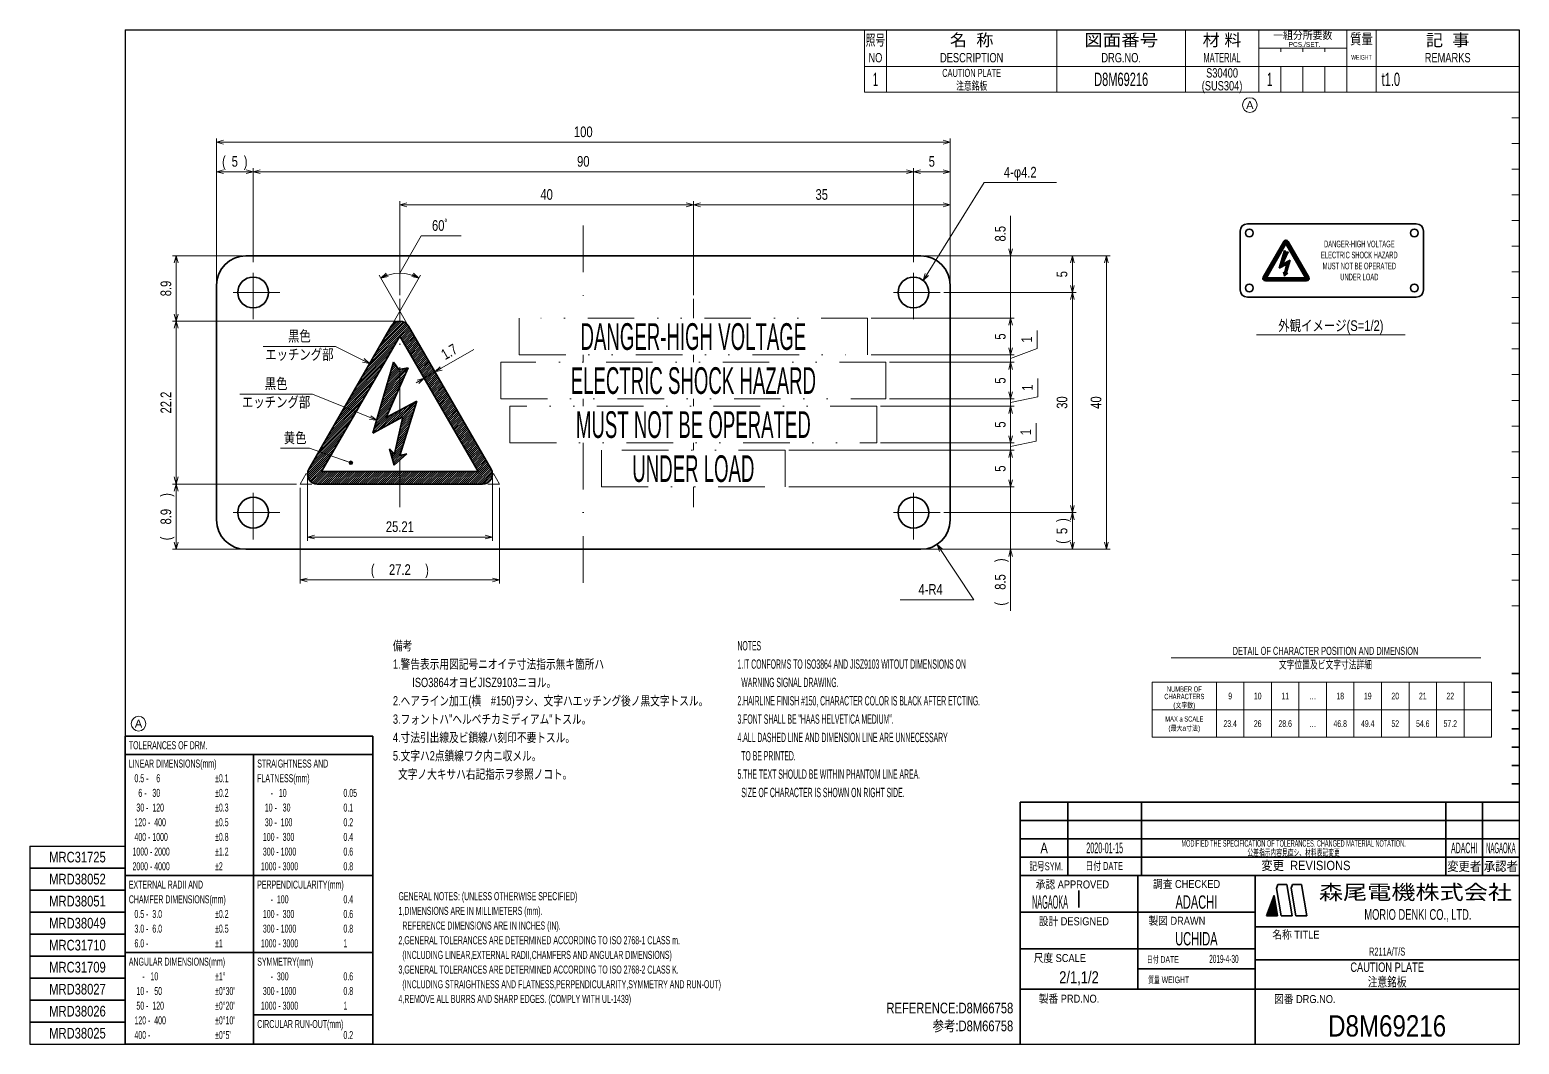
# Model space of a CAD drawing. Header units: millimetres. Extents: x 7 to 413, y 10 to 287.
import ezdxf
from ezdxf.enums import TextEntityAlignment as Align

# ---------------------------------------------------------------- set-up
doc = ezdxf.new("R2010")
doc.units = ezdxf.units.MM
doc.linetypes.add('DASHDOT', pattern=[25.3, 12.7, -6.3, 0, -6.3])
doc.linetypes.add('DIVIDE', pattern=[31.6, 12.7, -6.3, 0, -6.3, 0, -6.3])
for name, color, linetype in [('GR01_01', 7, 'Continuous'), ('GR01_02', 7, 'Continuous'), ('GR01_03', 7, 'Continuous'), ('GR02_01', 7, 'Continuous'), ('図面枠D8M', 7, 'Continuous'), ('表題、部品表_01', 7, 'Continuous'), ('表題、部品表_02', 7, 'Continuous'), ('表題、部品表_03', 7, 'Continuous'), ('表題、部品表_訂正', 7, 'Continuous')]:
    doc.layers.add(name, color=color, linetype=linetype)
doc.styles.add('HG丸ｺﾞｼｯｸM-PRO', font='')
doc.styles.get('HG丸ｺﾞｼｯｸM-PRO').set_extended_font_data('HG丸ｺﾞｼｯｸM-PRO')
pattern_1 = [(45, (0, 0), (-0.070710678, 0.070710678), [])]
pattern_2 = [(45, (0, 0), (-0.2828427, 0.2828427), [])]

# ---------------------------------------------------------------- blocks, each defined once
blk = doc.blocks.new('BLKF024')
at = {"layer": '図面枠D8M', "color": 4, "linetype": 'Continuous', "lineweight": 13}
for p, q in [((344.778471, 46.998727), (346.524087, 48.744343)), ((344.8594, 47.221078), (346.502888, 48.864566)), ((344.940329, 47.443428), (346.48169, 48.984789)), ((345.021258, 47.665778), (346.460491, 49.105012)), ((345.102186, 47.888128), (346.439293, 49.225235)), ((345.183115, 48.110479), (346.418094, 49.345457)), ((345.264044, 48.332829), (346.396896, 49.46568)), ((345.344973, 48.555179), (346.375697, 49.585903)), ((345.425902, 48.777529), (346.354499, 49.706126)), ((345.506831, 48.999879), (346.3333, 49.826349)), ((345.58776, 49.22223), (346.312102, 49.946572)), ((345.668689, 49.44458), (346.290903, 50.066794)), ((345.749617, 49.66693), (346.269705, 50.187017)), ((345.830546, 49.88928), (346.248506, 50.30724)), ((345.911475, 50.111631), (346.227307, 50.427463)), ((345.992404, 50.333981), (346.206109, 50.547686)), ((346.073333, 50.556331), (346.18491, 50.667909)), ((346.154262, 50.778681), (346.163712, 50.788131)), ((344.157871, 45.246757), (346.693675, 47.782561)), ((344.211969, 45.442276), (346.672477, 47.902784)), ((344.292898, 45.664626), (346.651278, 48.023006)), ((344.299292, 45.246757), (346.714874, 47.662338)), ((344.373827, 45.886976), (346.63008, 48.143229)), ((344.440714, 45.246757), (346.736072, 47.542115)), ((344.454756, 46.109327), (346.608881, 48.263452)), ((344.535684, 46.331677), (346.587682, 48.383675)), ((344.582135, 45.246757), (346.757271, 47.421892)), ((344.616613, 46.554027), (346.566484, 48.503898)), ((344.697542, 46.776377), (346.545285, 48.624121)), ((344.723556, 45.246757), (346.778469, 47.301669)), ((344.864978, 45.246757), (346.799668, 47.181447)), ((345.006399, 45.246757), (346.820866, 47.061224)), ((345.147821, 45.246757), (346.842065, 46.941001)), ((345.289242, 45.246757), (346.863263, 46.820778)), ((345.430663, 45.246757), (346.884462, 46.700555)), ((345.572085, 45.246757), (346.90566, 46.580332)), ((345.713506, 45.246757), (346.926859, 46.46011)), ((345.854927, 45.246757), (346.948057, 46.339887)), ((345.996349, 45.246757), (346.969256, 46.219664)), ((346.13777, 45.246757), (346.990455, 46.099441)), ((346.279191, 45.246757), (347.011653, 45.979218)), ((346.420613, 45.246757), (347.032852, 45.858995)), ((346.562034, 45.246757), (347.05405, 45.738773)), ((346.703455, 45.246757), (347.075249, 45.61855)), ((346.844877, 45.246757), (347.096447, 45.498327)), ((346.986298, 45.246757), (347.117646, 45.378104)), ((347.12772, 45.246757), (347.138844, 45.257881))]:
    blk.add_line(p, q, dxfattribs=at)
blk = doc.blocks.new('BLKF023')
at = {"layer": '図面枠D8M', "color": 2, "linetype": 'Continuous', "lineweight": 25}
for p, q in [((33, 286.75), (413, 286.75)), ((33, 286.75), (33, 10.25)), ((413, 286.75), (413, 10.25)), ((7, 64.25), (7, 10.25)), ((7, 64.25), (33, 64.25)), ((7, 10.25), (413, 10.25))]:
    blk.add_line(p, q, dxfattribs=at)
at = {"layer": '図面枠D8M', "color": 4, "linetype": 'Continuous', "lineweight": 13}
for p, q in [((413, 269.75), (411, 269.75)), ((413, 262.75), (411, 262.75)), ((413, 255.75), (411, 255.75)), ((413, 248.75), (411, 248.75)), ((413, 241.75), (411, 241.75)), ((413, 234.75), (411, 234.75)), ((413, 227.75), (411, 227.75)), ((413, 220.75), (411, 220.75)), ((413, 213.75), (411, 213.75)), ((413, 206.75), (411, 206.75)), ((413, 199.75), (411, 199.75)), ((413, 192.75), (411, 192.75)), ((413, 185.75), (411, 185.75)), ((413, 178.75), (411, 178.75)), ((413, 171.75), (411, 171.75)), ((413, 164.75), (411, 164.75)), ((413, 157.75), (411, 157.75)), ((413, 150.75), (411, 150.75)), ((413, 143.75), (411, 143.75)), ((413, 136.75), (411, 136.75)), ((411, 129.75), (413, 129.75))]:
    blk.add_line(p, q, dxfattribs=at)
at = {"layer": '図面枠D8M', "color": 3, "linetype": 'Continuous', "lineweight": 35}
for p, q in [((413, 111.25), (411, 111.25)), ((413, 106.25), (411, 106.25)), ((413, 101.25), (411, 101.25)), ((413, 96.25), (411, 96.25)), ((413, 91.25), (411, 91.25)), ((413, 86.25), (411, 86.25)), ((413, 81.25), (411, 81.25)), ((277, 76.25), (413, 76.25)), ((277, 76.25), (277, 10.25)), ((290, 76.25), (290, 56.25)), ((310, 76.25), (310, 56.25)), ((393, 76.25), (393, 56.25)), ((403, 76.25), (403, 56.25)), ((277, 71.25), (413, 71.25)), ((277, 66.25), (413, 66.25)), ((277, 61.25), (413, 61.25)), ((7, 58.25), (33, 58.25)), ((277, 56.25), (413, 56.25)), ((309, 56.25), (309, 25.25)), ((341, 56.25), (341, 10.25)), ((346.84, 52.65), (347.23, 53.75)), ((347.23, 53.75), (349.64, 53.75)), ((351.14, 45.25), (349.64, 53.75)), ((351.18, 53.75), (350.82, 52.76)), ((351.18, 53.75), (353.64, 53.75)), ((355.14, 45.25), (353.64, 53.75)), ((7, 52.25), (33, 52.25)), ((293, 52.17), (293, 47.48)), ((344.14, 45.25), (346.16, 50.8)), ((347.14, 45.25), (346.16, 50.8)), ((348.14, 45.25), (346.84, 52.65)), ((352.14, 45.25), (350.82, 52.76)), ((7, 46.25), (33, 46.25)), ((277, 46.25), (341, 46.25)), ((344.14, 45.25), (347.14, 45.25)), ((348.14, 45.25), (351.14, 45.25)), ((352.14, 45.25), (355.14, 45.25)), ((341, 42.25), (413, 42.25)), ((7, 40.25), (33, 40.25)), ((7, 34.25), (33, 34.25)), ((277, 36.25), (341, 36.25)), ((341, 33.25), (413, 33.25)), ((309, 30.75), (341, 30.75)), ((7, 28.25), (33, 28.25)), ((277, 25.25), (413, 25.25)), ((7, 22.25), (33, 22.25)), ((33, 16.25), (7, 16.25))]:
    blk.add_line(p, q, dxfattribs=at)
at = {"layer": '図面枠D8M', "color": 4, "linetype": 'Continuous', "lineweight": 13}
blk.add_blockref('BLKF024', (0, 0), dxfattribs=at)
at = {"layer": '図面枠D8M', "color": 4, "linetype": 'Continuous', "lineweight": 13, "style": 'HG丸ｺﾞｼｯｸM-PRO'}
for s, height, width, p in [('記号SYM.', 2.182, 0.69227, (284.03, 58.74)), ('日付 DATE', 2.182, 0.692507, (299.87, 58.83)), ('変更  REVISIONS', 2.5455, 0.887352, (354.85, 58.97)), ('変更者', 2.545, 0.887717, (398, 58.75)), ('承認者', 2.545, 0.887717, (408, 58.75)), ('承認 APPROVED', 2.1818, 0.863151, (291.21, 53.79)), ('調査 CHECKED', 2.182, 0.863174, (322.34, 53.92)), ('設計 DESIGNED', 2.1818, 0.862613, (291.61, 43.76)), ('製図 DRAWN', 2.182, 0.863099, (319.7, 43.9)), ('名称 TITLE', 2.182, 0.862489, (352.13, 40.11)), ('尺度 SCALE', 2.182, 0.862581, (287.78, 33.74)), ('日付 DATE', 1.818, 0.618255, (315.88, 33.34)), ('質量 WEIGHT', 1.818, 0.618812, (317.46, 27.8)), ('製番 PRD.NO.', 2.182, 0.863299, (290.29, 22.66)), ('図番 DRG.NO.', 2.182, 0.863083, (354.56, 22.56))]:
    blk.add_text(s, height=height, dxfattribs=dict(at, width=width)).set_placement(p, align=Align.MIDDLE_CENTER)
at = {"layer": '図面枠D8M', "color": 2, "linetype": 'Continuous', "lineweight": 25, "style": 'HG丸ｺﾞｼｯｸM-PRO', "width": 1.206081}
blk.add_text('森尾電機株式会社', height=4, dxfattribs=at).set_placement((384.72, 51.68), align=Align.MIDDLE_CENTER)
at = {"layer": '図面枠D8M', "color": 3, "linetype": 'Continuous', "lineweight": 35, "style": 'HG丸ｺﾞｼｯｸM-PRO', "width": 0.652197}
blk.add_text('MORIO DENKI CO., LTD.', height=2.9091, dxfattribs=at).set_placement((385.38, 45.61), align=Align.MIDDLE_CENTER)
blk = doc.blocks.new('BLKF025')
at = {"layer": '図面枠D8M', "color": 3, "linetype": 'Continuous', "lineweight": 35, "style": 'HG丸ｺﾞｼｯｸM-PRO'}
for s, height, width, p in [('A', 2.91, 0.782973, (283.5, 63.75)), ('2020-01-15', 2.909, 0.488281, (300, 63.75)), ('MODIFIED THE SPECIFICATION OF TOLERANCES. CHANGED MATERIAL NOTATION.', 1.8182, 0.497766, (351.5, 65)), ('ADACHI', 2.909, 0.39045, (398, 63.75)), ('NAGAOKA', 3.636, 0.374843, (285.11, 49)), ('ADACHI', 3.636, 0.619335, (325, 49)), ('UCHIDA', 3.636, 0.61989, (325, 39)), ('R211A/T/S', 2.182, 0.692242, (377, 35.5)), ('2019-4-30', 2.182, 0.482367, (332.5, 33.5)), ('CAUTION PLATE', 2.5455, 0.741533, (377, 31.25)), ('2/1,1/2', 3.273, 0.806298, (293, 28.5)), ('D8M69216', 5.818, 0.845432, (377, 15.25))]:
    blk.add_text(s, height=height, dxfattribs=dict(at, width=width)).set_placement(p, align=Align.MIDDLE_CENTER)
blk = doc.blocks.new('BLKF029')
at = {"layer": 'GR01_02', "color": 4, "linetype": 'DIVIDE', "lineweight": 13}
for p, q in [((235.38, 208.14), (140.38, 208.14)), ((140.38, 208.14), (140.38, 198.14)), ((235.38, 198.14), (235.38, 208.14)), ((140.38, 198.14), (235.38, 198.14))]:
    blk.add_line(p, q, dxfattribs=at)
blk = doc.blocks.new('FXTIP_ARROW_S')
at = {"color": 0, "linetype": 'Continuous', "lineweight": -2}
for q in [(-1, 0), (-0.97, 0.26), (-0.97, -0.26)]:
    blk.add_line((0, 0), q, dxfattribs=at)
blk = doc.blocks.new('FXTIP_ARROW_E')
at = {"color": 0, "linetype": 'Continuous', "lineweight": -2}
for q in [(-1, 0), (-0.97, 0.26), (-0.97, -0.26)]:
    blk.add_line((0, 0), q, dxfattribs=at)
blk = doc.blocks.new('BLKF030')
at = {"layer": 'GR01_02', "color": 4, "linetype": 'DIVIDE', "lineweight": 13}
for p, q in [((240.38, 196.14), (135.38, 196.14)), ((135.38, 196.14), (135.38, 186.14)), ((240.38, 186.14), (240.38, 196.14)), ((135.38, 186.14), (240.38, 186.14))]:
    blk.add_line(p, q, dxfattribs=at)
blk = doc.blocks.new('BLKF031')
at = {"layer": 'GR01_02', "color": 4, "linetype": 'DIVIDE', "lineweight": 13}
for p, q in [((237.88, 184.14), (137.88, 184.14)), ((137.88, 184.14), (137.88, 174.14)), ((237.88, 174.14), (237.88, 184.14)), ((137.88, 174.14), (237.88, 174.14))]:
    blk.add_line(p, q, dxfattribs=at)
blk = doc.blocks.new('BLKF032')
at = {"layer": 'GR01_02', "color": 4, "linetype": 'DIVIDE', "lineweight": 13}
for p, q in [((212.88, 172.14), (162.88, 172.14)), ((162.88, 172.14), (162.88, 162.14)), ((212.88, 162.14), (212.88, 172.14)), ((162.88, 162.14), (212.88, 162.14))]:
    blk.add_line(p, q, dxfattribs=at)
blk = doc.blocks.new('BLKF034')
at = {"layer": '表題、部品表_01', "color": 4, "linetype": 'Continuous', "lineweight": 13}
for p, q in [((234.5, 286.75), (234.5, 276.75)), ((234.5, 286.75), (413, 286.75)), ((240.5, 286.75), (240.5, 276.75)), ((287, 286.75), (287, 276.75)), ((322, 286.75), (322, 276.75)), ((342, 286.75), (342, 276.75)), ((366, 286.75), (366, 276.75)), ((374, 286.75), (374, 276.75)), ((413, 286.75), (413, 276.75)), ((342, 281.75), (366, 281.75)), ((348, 280.75), (348, 281.75)), ((354, 281.75), (354, 280.75)), ((360, 281.75), (360, 280.75)), ((234.5, 276.75), (413, 276.75))]:
    blk.add_line(p, q, dxfattribs=at)
at = {"layer": '表題、部品表_01', "color": 3, "linetype": 'Continuous', "lineweight": 35, "style": 'HG丸ｺﾞｼｯｸM-PRO'}
for s, height, width, p in [('照号', 2.909, 0.651535, (237.5, 283.95)), ('名  称', 3.273, 1.042426, (263.75, 283.95)), ('図面番号', 3.273, 1.127518, (304.5, 283.95)), ('材 料', 3.273, 1.042439, (332, 283.95)), ('一組分所要数', 2.036, 0.966638, (354, 285.25)), ('質量', 2.909, 0.781842, (370, 284.25)), ('記  事', 3.273, 1.042426, (393.5, 283.95)), ('NO', 2.545, 0.740841, (237.5, 279.15)), ('DESCRIPTION', 2.5455, 0.741365, (263.75, 279.15)), ('DRG.NO.', 2.545, 0.741189, (304.5, 279.15)), ('MATERIAL', 2.545, 0.594756, (332, 279.15)), ('PCS./SET.', 1.309, 0.862935, (354.5, 282.75)), ('REMARKS', 2.545, 0.742803, (393.5, 279.15)), ('WEIGHT', 1.309, 0.635507, (370, 279.25))]:
    blk.add_text(s, height=height, dxfattribs=dict(at, width=width)).set_placement(p, align=Align.MIDDLE_CENTER)
blk = doc.blocks.new('BLKF033')
at = {"layer": '表題、部品表_01', "color": 3, "linetype": 'Continuous', "lineweight": 13}
blk.add_blockref('BLKF034', (0, 0), dxfattribs=at)
blk = doc.blocks.new('BLKF035')
at = {"layer": 'GR02_01', "linetype": 'Continuous', "lineweight": 35}
h = blk.add_hatch(dxfattribs=at)
h.set_pattern_fill('_USER', color=3, scale=0.1, angle=45, style=0, pattern_type=0)
h.set_pattern_definition(pattern_1)
edge = h.paths.add_edge_path(flags=0)
edge.add_line((349.42, 228.4), (349.42, 229.42))
edge.add_arc((349.42, 228.74), 0.68, 90, 150)
edge.add_line((348.83, 229.08), (343.21, 219.34))
edge.add_arc((343.8, 219), 0.68, 150, 270)
edge.add_line((343.8, 218.32), (349.42, 218.32))
edge.add_line((349.42, 218.32), (349.42, 219.17))
edge.add_line((349.42, 219.17), (344.09, 219.17))
edge.add_line((344.09, 219.17), (349.42, 228.4))
edge = h.paths.add_edge_path(flags=0)
edge.add_line((355.63, 219.34), (350.01, 229.08))
edge.add_arc((349.42, 228.74), 0.68, 30, 90)
edge.add_line((349.42, 229.42), (349.42, 228.4))
edge.add_line((349.42, 228.4), (354.75, 219.17))
edge.add_line((354.75, 219.17), (349.42, 219.17))
edge.add_line((349.42, 219.17), (349.42, 218.32))
edge.add_line((349.42, 218.32), (355.04, 218.32))
edge.add_arc((355.04, 219), 0.68, 270, 351.9528)
edge.add_arc((355.04, 219), 0.68, 351.9528, 390)
h = blk.add_hatch(dxfattribs=at)
h.set_pattern_fill('_USER', color=3, scale=0.1, angle=45, style=0, pattern_type=0)
h.set_pattern_definition(pattern_1)
h.paths.add_polyline_path([(349.42, 224.99), (349.42, 226.14), (349.35, 226.13), (348.99, 226.63), (347.59, 221.78), (349.42, 222.78), (349.42, 223.36), (348.48, 222.86)], flags=0)
h.paths.add_polyline_path([(349.98, 226.24), (349.42, 226.14), (349.42, 224.99), (349.73, 225.69)], flags=0)
h.paths.add_polyline_path([(350.58, 223.97), (349.42, 223.36), (349.42, 222.78), (349.63, 222.9), (349.42, 221.99), (349.42, 219.96), (349.89, 220.38), (349.43, 220.28), (350.21, 222.77)], flags=0)
h.paths.add_polyline_path([(349.42, 221.99), (349.05, 220.39), (348.71, 220.72), (349.03, 219.62), (349.42, 219.96), (349.42, 220.51)], flags=0)
at = {"layer": 'GR02_01', "color": 3, "linetype": 'Continuous', "lineweight": 35}
for p, q in [((336.92, 215.87), (336.92, 231.87)), ((338.92, 233.87), (384.92, 233.87)), ((386.92, 215.87), (386.92, 231.87)), ((343.21, 219.34), (348.83, 229.08)), ((349.42, 228.4), (344.09, 219.17)), ((354.75, 219.17), (349.42, 228.4)), ((350.01, 229.08), (355.63, 219.34)), ((348.99, 226.63), (347.59, 221.78)), ((349.98, 226.24), (348.48, 222.86)), ((348.48, 222.86), (350.58, 223.97)), ((348.99, 226.63), (349.35, 226.13)), ((349.35, 226.13), (349.98, 226.24)), ((350.58, 223.97), (349.43, 220.28)), ((347.59, 221.78), (349.63, 222.9)), ((348.71, 220.72), (349.03, 219.62)), ((349.05, 220.39), (348.71, 220.72)), ((349.89, 220.38), (349.03, 219.62)), ((349.63, 222.9), (349.05, 220.39)), ((349.43, 220.28), (349.89, 220.38)), ((343.8, 218.32), (355.04, 218.32)), ((344.09, 219.17), (354.75, 219.17)), ((338.92, 213.87), (384.92, 213.87))]:
    blk.add_line(p, q, dxfattribs=at)
for centre in [(339.42, 231.37), (384.42, 231.37), (339.42, 216.37), (384.42, 216.37)]:
    blk.add_circle(centre, 1.05, dxfattribs=at)
for centre, radius, start, end in [((338.92, 231.87), 2, 90, 180), ((384.92, 231.87), 2, 0, 90), ((349.42, 228.74), 0.68, 30, 150), ((343.8, 219), 0.68, 150, 270), ((355.04, 219), 0.68, 270, 30), ((338.92, 215.87), 2, 180, 270), ((384.92, 215.87), 2, 270, 0)]:
    blk.add_arc(centre, radius, start, end, dxfattribs=at)
at = {"layer": 'GR02_01', "color": 3, "linetype": 'Continuous', "lineweight": 35, "style": 'HG丸ｺﾞｼｯｸM-PRO'}
for s, height, width, p in [('DANGER-HIGH VOLTAGE', 1.8182, 0.522281, (369.42, 228.37)), ('ELECTRIC SHOCK HAZARD', 1.8182, 0.522089, (369.42, 225.37)), ('MUST NOT BE OPERATED', 1.8182, 0.521939, (369.42, 222.37)), ('UNDER LOAD', 1.818, 0.52205, (369.42, 219.37))]:
    blk.add_text(s, height=height, dxfattribs=dict(at, width=width)).set_placement(p, align=Align.MIDDLE_CENTER)
blk = doc.blocks.new('FXTIP_BLACKDOT_S')
at = {"color": 0, "linetype": 'Continuous', "lineweight": -2}
blk.add_line((0, 0), (-1, 0), dxfattribs=at)
at = {"color": 0, "linetype": 'Continuous', "lineweight": -2, "const_width": 0.25}
blk.add_lwpolyline([(-0.125, 0, 1), (0.125, 0, 1)], format="xyb", close=True, dxfattribs=at)
at = {"color": 0, "linetype": 'Continuous', "lineweight": -2}
blk.add_circle((0, 0), 0.25, dxfattribs=at)
blk = doc.blocks.new('BLKF036')
at = {"layer": '表題、部品表_01', "color": 4, "linetype": 'Continuous', "lineweight": 13}
for p, q in [((312.96, 108.9), (405.46, 108.9)), ((312.96, 108.9), (312.96, 93.9)), ((330.46, 108.9), (330.46, 93.9)), ((337.96, 108.9), (337.96, 93.9)), ((345.46, 108.9), (345.46, 93.9)), ((352.96, 108.9), (352.96, 93.9)), ((360.46, 108.9), (360.46, 93.9)), ((367.96, 108.9), (367.96, 93.9)), ((375.46, 108.9), (375.46, 93.9)), ((382.96, 108.9), (382.96, 93.9)), ((390.46, 108.9), (390.46, 93.9)), ((397.96, 108.9), (397.96, 93.9)), ((405.46, 108.9), (405.46, 93.9)), ((312.96, 101.4), (405.46, 101.4)), ((312.96, 93.9), (405.46, 93.9))]:
    blk.add_line(p, q, dxfattribs=at)
at = {"layer": '表題、部品表_01', "color": 3, "linetype": 'Continuous', "lineweight": 35, "style": 'HG丸ｺﾞｼｯｸM-PRO'}
for s, height, width, p in [('CHARACTERS', 1.455, 0.652208, (321.71, 105.03)), ('NUMBER OF', 1.455, 0.652209, (321.71, 107.03)), ('(文字数)', 1.455, 0.781847, (321.71, 102.65)), ('MAX a SCALE', 1.4545, 0.651872, (321.71, 98.9)), ('(最大a寸法)', 1.455, 0.781984, (321.71, 96.4))]:
    blk.add_text(s, height=height, rotation=360, dxfattribs=dict(at, width=width)).set_placement(p, align=Align.MIDDLE_CENTER)
blk = doc.blocks.new('BLKF037')
at = {"layer": 'GR01_03', "linetype": 'Continuous', "lineweight": 35}
h = blk.add_hatch(dxfattribs=at)
h.set_pattern_fill('_USER', color=3, scale=0.4, angle=45, style=0, pattern_type=0)
h.set_pattern_definition(pattern_2)
edge = h.paths.add_edge_path(flags=0)
edge.add_line((107.88, 203.26), (107.88, 207.34))
edge.add_arc((107.88, 204.62), 2.72, 90, 150)
edge.add_line((105.52, 205.98), (83.03, 167.02))
edge.add_arc((85.38, 165.66), 2.72, 150, 270)
edge.add_line((85.38, 162.94), (107.88, 162.94))
edge.add_line((107.88, 162.94), (107.88, 166.34))
edge.add_line((107.88, 166.34), (86.56, 166.34))
edge.add_line((86.56, 166.34), (107.88, 203.26))
edge = h.paths.add_edge_path(flags=0)
edge.add_line((132.73, 167.02), (110.23, 205.98))
edge.add_arc((107.88, 204.62), 2.72, 30, 90)
edge.add_line((107.88, 207.34), (107.88, 203.26))
edge.add_line((107.88, 203.26), (129.19, 166.34))
edge.add_line((129.19, 166.34), (107.88, 166.34))
edge.add_line((107.88, 166.34), (107.88, 162.94))
edge.add_line((107.88, 162.94), (130.37, 162.94))
edge.add_arc((130.37, 165.66), 2.72, 270, 351.9528)
edge.add_arc((130.37, 165.66), 2.72, 351.9528, 390)
h = blk.add_hatch(dxfattribs=at)
h.set_pattern_fill('_USER', color=3, scale=0.4, angle=45, style=0, pattern_type=0)
h.set_pattern_definition(pattern_2)
h.paths.add_polyline_path([(107.88, 189.61), (107.88, 194.23), (107.61, 194.18), (106.16, 196.18), (100.54, 176.77), (107.88, 180.77), (107.88, 183.08), (104.1, 181.09)], flags=0)
h.paths.add_polyline_path([(110.1, 194.62), (107.88, 194.23), (107.88, 189.61), (109.12, 192.41)], flags=0)
h.paths.add_polyline_path([(112.53, 185.53), (107.88, 183.08), (107.88, 180.77), (108.72, 181.23), (107.88, 177.61), (107.88, 169.49), (109.76, 171.18), (107.91, 170.75), (111.03, 180.72)], flags=0)
h.paths.add_polyline_path([(107.88, 177.61), (106.39, 171.19), (105.03, 172.53), (106.33, 168.11), (107.88, 169.49), (107.88, 171.67)], flags=0)
at = {"layer": 'GR01_03', "color": 3, "linetype": 'Continuous', "lineweight": 35}
for p, q in [((65.88, 225.14), (249.88, 225.14)), ((57.88, 153.14), (57.88, 217.14)), ((257.88, 153.14), (257.88, 217.14)), ((83.03, 167.02), (105.52, 205.98)), ((107.88, 203.26), (86.56, 166.34)), ((129.19, 166.34), (107.88, 203.26)), ((110.23, 205.98), (132.73, 167.02)), ((106.16, 196.18), (100.54, 176.77)), ((106.16, 196.18), (107.61, 194.18)), ((110.1, 194.62), (104.1, 181.09)), ((107.61, 194.18), (110.1, 194.62)), ((104.1, 181.09), (112.53, 185.53)), ((112.53, 185.53), (107.91, 170.75)), ((100.54, 176.77), (108.72, 181.23)), ((108.72, 181.23), (106.39, 171.19)), ((105.03, 172.53), (106.33, 168.11)), ((106.39, 171.19), (105.03, 172.53)), ((109.76, 171.18), (106.33, 168.11)), ((107.91, 170.75), (109.76, 171.18)), ((85.38, 162.94), (130.37, 162.94)), ((86.56, 166.34), (129.19, 166.34)), ((65.88, 145.14), (249.88, 145.14))]:
    blk.add_line(p, q, dxfattribs=at)
for centre in [(67.88, 215.14), (247.88, 215.14), (67.88, 155.14), (247.88, 155.14)]:
    blk.add_circle(centre, 4.2, dxfattribs=at)
for centre, radius, start, end in [((65.88, 217.14), 8, 90, 180), ((249.88, 217.14), 8, 0, 90), ((107.88, 204.62), 2.72, 30, 150), ((85.38, 165.66), 2.72, 150, 270), ((130.37, 165.66), 2.72, 270, 30), ((65.88, 153.14), 8, 180, 270), ((249.88, 153.14), 8, 270, 0)]:
    blk.add_arc(centre, radius, start, end, dxfattribs=at)
at = {"layer": 'GR01_03', "color": 3, "linetype": 'Continuous', "lineweight": 35, "style": 'HG丸ｺﾞｼｯｸM-PRO'}
for s, height, width, p in [('DANGER-HIGH VOLTAGE', 7.2727, 0.522281, (187.88, 203.14)), ('ELECTRIC SHOCK HAZARD', 7.2727, 0.522089, (187.88, 191.14)), ('MUST NOT BE OPERATED', 7.2727, 0.521939, (187.88, 179.14)), ('UNDER LOAD', 7.273, 0.52205, (187.88, 167.14))]:
    blk.add_text(s, height=height, dxfattribs=dict(at, width=width)).set_placement(p, align=Align.MIDDLE_CENTER)
blk = doc.blocks.new('BLKF038')
at = {"layer": '図面枠D8M', "color": 3, "linetype": 'Continuous', "lineweight": 35}
for p, q in [((33, 94.25), (100.5, 94.25)), ((33, 94.25), (33, 10.25)), ((100.5, 10.25), (100.5, 94.25)), ((33, 89.25), (100.5, 89.25)), ((68, 10.25), (68, 89.25)), ((33, 56.25), (68, 56.25)), ((68, 56.25), (100.5, 56.25)), ((33, 35.25), (68, 35.25)), ((68, 35.25), (100.5, 35.25)), ((68, 18.25), (100.5, 18.25)), ((33, 10.25), (100.5, 10.25))]:
    blk.add_line(p, q, dxfattribs=at)
at = {"layer": '図面枠D8M', "color": 4, "linetype": 'Continuous', "lineweight": 13, "style": 'HG丸ｺﾞｼｯｸM-PRO'}
for s, height, width, p in [('TOLERANCES OF DRM.', 2.1818, 0.522208, (34, 91.75)), ('LINEAR DIMENSIONS(mm)', 2.1818, 0.521664, (34, 86.75)), ('STRAIGHTNESS AND', 2.1818, 0.521949, (69, 86.75)), (' 0.5 -    6', 2.1818, 0.524049, (35, 82.75)), ('±0.1', 2.182, 0.52198, (57.5, 82.75)), ('FLATNESS(mm)', 2.1818, 0.521994, (69, 82.75)), ('   6 -   30', 2.1818, 0.52397, (35, 78.75)), ('±0.2', 2.182, 0.52198, (57.5, 78.75)), ('     -   10', 2.1818, 0.524651, (70, 78.75)), ('0.05', 2.182, 0.52205, (92.5, 78.75)), ('  30 -  120', 2.1818, 0.522893, (35, 74.75)), ('±0.3', 2.182, 0.52198, (57.5, 74.75)), ('  10 -   30', 2.1818, 0.523391, (70, 74.75)), ('0.1', 2.182, 0.522424, (92.5, 74.75)), (' 120 -  400', 2.1818, 0.52246, (35, 70.75)), ('±0.5', 2.182, 0.52198, (57.5, 70.75)), ('  30 -  100', 2.1818, 0.522893, (70, 70.75)), ('0.2', 2.182, 0.522424, (92.5, 70.75)), (' 400 - 1000', 2.1818, 0.52208, (35, 66.75)), ('±0.8', 2.182, 0.52198, (57.5, 66.75)), (' 100 -  300', 2.1818, 0.52246, (70, 66.75)), ('0.4', 2.182, 0.522424, (92.5, 66.75)), ('1000 - 2000', 2.1818, 0.521744, (35, 62.75)), ('±1.2', 2.182, 0.52198, (57.5, 62.75)), (' 300 - 1000', 2.1818, 0.52208, (70, 62.75)), ('0.6', 2.182, 0.522424, (92.5, 62.75)), ('2000 - 4000', 2.1818, 0.521744, (35, 58.75)), ('±2', 2.182, 0.521216, (57.5, 58.75)), ('1000 - 3000', 2.1818, 0.521744, (70, 58.75)), ('0.8', 2.182, 0.522424, (92.5, 58.75)), ('EXTERNAL RADII AND', 2.1818, 0.522426, (34, 53.75)), ('PERPENDICULARITY(mm)', 2.1818, 0.521822, (69, 53.75)), ('CHAMFER DIMENSIONS(mm)', 2.1818, 0.521615, (34, 49.75)), ('     -  100', 2.1818, 0.52397, (70, 49.75)), ('0.4', 2.182, 0.522424, (92.5, 49.75)), (' 0.5 -  3.0', 2.1818, 0.523514, (35, 45.75)), ('±0.2', 2.182, 0.52198, (57.5, 45.75)), (' 100 -  300', 2.1818, 0.52246, (70, 45.75)), ('0.6', 2.182, 0.522424, (92.5, 45.75)), (' 3.0 -  6.0', 2.1818, 0.523514, (35, 41.75)), ('±0.5', 2.182, 0.52198, (57.5, 41.75)), (' 300 - 1000', 2.1818, 0.52208, (70, 41.75)), ('0.8', 2.182, 0.522424, (92.5, 41.75)), (' 6.0 -', 2.182, 0.523279, (35, 37.75)), ('±1', 2.182, 0.521216, (57.5, 37.75)), ('1000 - 3000', 2.1818, 0.521744, (70, 37.75)), ('1', 2.18, 0.521199, (92.5, 37.75)), ('ANGULAR DIMENSIONS(mm)', 2.1818, 0.521887, (34, 32.75)), ('SYMMETRY(mm)', 2.1818, 0.521222, (69, 32.75)), ('     -   10', 2.1818, 0.524651, (35, 28.75)), ('±1°', 2.182, 0.52122, (57.5, 28.75)), ('     -  300', 2.1818, 0.52397, (70, 28.75)), ('0.6', 2.182, 0.522424, (92.5, 28.75)), ('  10 -   50', 2.1818, 0.523391, (35, 24.75)), ("±0°30'", 2.182, 0.521679, (57.5, 24.75)), (' 300 - 1000', 2.1818, 0.52208, (70, 24.75)), ('0.8', 2.182, 0.522424, (92.5, 24.75)), ('  50 -  120', 2.1818, 0.522893, (35, 20.75)), ("±0°20'", 2.182, 0.521679, (57.5, 20.75)), ('1000 - 3000', 2.1818, 0.521744, (70, 20.75)), ('1', 2.18, 0.521199, (92.5, 20.75)), (' 120 -  400', 2.1818, 0.52246, (35, 16.75)), ("±0°10'", 2.182, 0.521679, (57.5, 16.75)), ('CIRCULAR RUN-OUT(mm)', 2.1818, 0.521639, (69, 15.75)), (' 400 -', 2.182, 0.52234, (35, 12.75)), ("±0°5'", 2.182, 0.521776, (57.5, 12.75)), ('0.2', 2.182, 0.522424, (92.5, 12.75))]:
    blk.add_text(s, height=height, dxfattribs=dict(at, width=width)).set_placement(p, align=Align.MIDDLE_LEFT)
blk = doc.blocks.new('BLKF039')
at = {"layer": '表題、部品表_訂正', "color": 4, "linetype": 'Continuous', "lineweight": 13}
blk.add_circle((36.64, 97.62), 2, dxfattribs=at)
at = {"layer": '表題、部品表_訂正', "color": 4, "linetype": 'Continuous', "lineweight": 13, "style": 'HG丸ｺﾞｼｯｸM-PRO', "width": 1.042301}
blk.add_text('A', height=2.18, dxfattribs=at).set_placement((36.64, 97.62), align=Align.MIDDLE_CENTER)
blk = doc.blocks.new('BLKF040')
at = {"layer": '表題、部品表_訂正', "color": 4, "linetype": 'Continuous', "lineweight": 13}
blk.add_circle((339.57, 266.23), 2, dxfattribs=at)
at = {"layer": '表題、部品表_訂正', "color": 4, "linetype": 'Continuous', "lineweight": 13, "style": 'HG丸ｺﾞｼｯｸM-PRO', "width": 1.042301}
blk.add_text('A', height=2.18, dxfattribs=at).set_placement((339.57, 266.23), align=Align.MIDDLE_CENTER)
blk = doc.blocks.new('BLKF041')
at = {"layer": '表題、部品表_02', "color": 4, "linetype": 'Continuous', "lineweight": 13}
for p, q in [((234.5, 276.75), (234.5, 269.75)), ((234.5, 276.75), (413, 276.75)), ((240.5, 276.75), (240.5, 269.75)), ((287, 276.75), (287, 269.75)), ((322, 276.75), (322, 269.75)), ((342, 276.75), (342, 269.75)), ((348, 276.75), (348, 269.75)), ((354, 276.75), (354, 269.75)), ((360, 269.75), (360, 276.75)), ((366, 276.75), (366, 269.75)), ((374, 276.75), (374, 269.75)), ((413, 276.75), (413, 269.75)), ((234.5, 269.75), (413, 269.75))]:
    blk.add_line(p, q, dxfattribs=at)

msp = doc.modelspace()

# ---------------------------------------------------------------- linework, layer by layer
at = {"layer": 'GR01_01', "color": 4, "linetype": 'DASHDOT', "lineweight": 13}
for p, q in [((157.88, 233.38), (157.88, 208.14)), ((67.88, 207.84), (67.88, 222.44)), ((247.88, 207.84), (247.88, 222.44)), ((75.18, 215.14), (60.58, 215.14)), ((107.88, 156.66), (107.88, 213.42)), ((187.88, 213.42), (187.88, 208.14)), ((255.18, 215.14), (240.58, 215.14)), ((157.88, 198.14), (157.88, 196.14)), ((187.88, 198.14), (187.88, 196.14)), ((157.88, 186.14), (157.88, 184.14)), ((187.88, 186.14), (187.88, 184.14)), ((157.88, 174.14), (157.88, 135.72)), ((187.88, 174.14), (187.88, 172.14)), ((67.88, 147.84), (67.88, 162.44)), ((247.88, 147.84), (247.88, 162.44)), ((187.88, 162.14), (187.88, 156.66)), ((75.18, 155.14), (60.58, 155.14)), ((255.18, 155.14), (240.58, 155.14))]:
    msp.add_line(p, q, dxfattribs=at)
at = {"layer": 'GR01_02', "color": 4, "linetype": 'Continuous', "lineweight": 13}
for p, q in [((57.88, 218.14), (57.88, 257.11)), ((57.88, 256.11), (257.88, 256.11)), ((257.88, 218.14), (257.88, 257.11)), ((57.88, 218.14), (57.88, 249.06)), ((57.88, 248.06), (67.88, 248.06)), ((67.88, 223.44), (67.88, 249.06)), ((67.88, 248.06), (247.88, 248.06)), ((247.88, 223.44), (247.88, 249.06)), ((247.88, 248.06), (257.88, 248.06)), ((257.88, 218.14), (257.88, 249.06)), ((250.53, 218.39), (267.11, 245.11)), ((267.11, 245.11), (286.87, 245.11)), ((107.88, 214.42), (107.88, 240.03)), ((187.88, 214.42), (187.88, 240.03)), ((257.88, 218.14), (257.88, 240.03)), ((107.88, 239.03), (187.88, 239.03)), ((187.88, 239.03), (257.88, 239.03)), ((274.36, 225.14), (274.36, 236.02)), ((107.88, 220.39), (113.67, 230.58)), ((113.67, 230.58), (124.55, 230.58)), ((64.88, 225.14), (45.92, 225.14)), ((46.92, 207.34), (46.92, 225.14)), ((250.88, 225.14), (301.46, 225.14)), ((250.88, 225.14), (292.2, 225.14)), ((250.88, 225.14), (275.36, 225.14)), ((274.36, 208.14), (274.36, 225.14)), ((291.2, 215.14), (291.2, 225.14)), ((300.46, 145.14), (300.46, 225.14)), ((109.73, 206.84), (102.21, 219.87)), ((106.02, 206.84), (113.54, 219.87)), ((256.18, 215.14), (292.2, 215.14)), ((291.2, 155.14), (291.2, 215.14)), ((106.88, 207.34), (45.92, 207.34)), ((46.92, 162.94), (46.92, 207.34)), ((236.38, 208.14), (275.36, 208.14)), ((274.36, 198.14), (274.36, 208.14)), ((281.58, 199.86), (281.58, 204.82)), ((90.37, 200.43), (70.61, 200.43)), ((99.64, 195.79), (90.37, 200.43)), ((117.44, 193.49), (128.04, 199.61)), ((274.36, 197.14), (281.58, 199.86)), ((236.38, 198.14), (275.36, 198.14)), ((241.38, 196.14), (275.36, 196.14)), ((274.36, 196.14), (274.36, 198.14)), ((274.36, 186.14), (274.36, 196.14)), ((112.33, 190.54), (114.5, 191.79)), ((114.5, 191.79), (117.44, 193.49)), ((281.76, 186.75), (281.76, 191.71)), ((84.03, 187.46), (64.27, 187.46)), ((101.56, 180.3), (84.03, 187.46)), ((238.88, 184.14), (275.36, 184.14)), ((241.38, 186.14), (275.36, 186.14)), ((274.36, 185.14), (281.76, 186.75)), ((274.36, 184.14), (274.36, 186.14)), ((274.36, 174.14), (274.36, 184.14)), ((281.33, 174.6), (281.33, 179.56)), ((274.36, 173.14), (281.33, 174.6)), ((83.29, 172.71), (75.37, 172.71)), ((94.52, 168.73), (83.29, 172.71)), ((213.88, 172.14), (275.36, 172.14)), ((238.88, 174.14), (275.36, 174.14)), ((274.36, 172.14), (274.36, 174.14)), ((274.36, 162.14), (274.36, 172.14)), ((79.67, 162.94), (45.92, 162.94)), ((46.92, 145.14), (46.92, 162.94)), ((82.66, 164.66), (82.66, 147.49)), ((133.09, 164.66), (133.09, 147.49)), ((213.88, 162.14), (275.36, 162.14)), ((274.36, 145.14), (274.36, 162.14)), ((256.18, 155.14), (292.2, 155.14)), ((291.2, 145.14), (291.2, 155.14)), ((82.66, 148.49), (133.09, 148.49)), ((254.31, 146.48), (264.35, 131.39)), ((64.88, 145.14), (45.92, 145.14)), ((250.88, 145.14), (301.46, 145.14)), ((250.88, 145.14), (292.2, 145.14)), ((250.88, 145.14), (275.36, 145.14)), ((274.36, 128.34), (274.36, 145.14)), ((264.35, 131.39), (244.26, 131.39))]:
    msp.add_line(p, q, dxfattribs=at)
at = {"layer": 'GR01_02', "color": 4, "linetype": 'DIVIDE', "lineweight": 13}
for p, q in [((82.32, 165.8), (80.67, 162.94)), ((83.92, 162.94), (80.67, 162.94)), ((131.84, 162.94), (135.08, 162.94)), ((133.43, 165.8), (135.08, 162.94))]:
    msp.add_line(p, q, dxfattribs=at)
at = {"layer": 'GR01_02', "color": 7, "linetype": 'Continuous', "lineweight": 13}
for p, q in [((80.67, 161.94), (80.67, 135.79)), ((135.08, 161.94), (135.08, 135.79)), ((80.67, 136.79), (135.08, 136.79))]:
    msp.add_line(p, q, dxfattribs=at)
at = {"layer": 'GR01_02', "color": 4, "linetype": 'Continuous', "lineweight": 13}
msp.add_arc((107.88, 210.06), 10.33, 60, 120, dxfattribs=at)
at = {"layer": 'GR02_01', "color": 4, "linetype": 'Continuous', "lineweight": 13}
msp.add_line((341.42, 203.61), (381.9, 203.61), dxfattribs=at)
at = {"layer": '表題、部品表_01', "color": 4, "linetype": 'Continuous', "lineweight": 13}
msp.add_line((318.11, 115.59), (402.53, 115.59), dxfattribs=at)

# ---------------------------------------------------------------- block references
at = {"layer": 'GR01_02', "color": 4, "linetype": 'Continuous', "lineweight": 13, "xscale": 2, "yscale": 2}
for name, p, rotation in [('FXTIP_ARROW_S', (57.88, 256.11), 180), ('FXTIP_ARROW_E', (257.88, 256.11), 360), ('FXTIP_ARROW_S', (57.88, 248.06), 180), ('FXTIP_ARROW_E', (67.88, 248.06), 360), ('FXTIP_ARROW_S', (67.88, 248.06), 180), ('FXTIP_ARROW_E', (247.88, 248.06), 360), ('FXTIP_ARROW_S', (247.88, 248.06), 180), ('FXTIP_ARROW_E', (257.88, 248.06), 360), ('FXTIP_ARROW_S', (107.88, 239.03), 180), ('FXTIP_ARROW_E', (187.88, 239.03), 360), ('FXTIP_ARROW_S', (187.88, 239.03), 180), ('FXTIP_ARROW_E', (257.88, 239.03), 360), ('FXTIP_ARROW_E', (46.92, 225.14), 90), ('FXTIP_ARROW_S', (274.36, 225.14), 270), ('FXTIP_ARROW_E', (291.2, 225.14), 90), ('FXTIP_ARROW_E', (300.46, 225.14), 90), ('FXTIP_ARROW_S', (102.71, 219.01), 209.9999999999997), ('FXTIP_ARROW_E', (113.04, 219.01), 329.9999999999998), ('FXTIP_ARROW_S', (250.53, 218.39), 238.1736875459907), ('FXTIP_ARROW_S', (291.2, 215.14), 270), ('FXTIP_ARROW_E', (291.2, 215.14), 90), ('FXTIP_ARROW_S', (46.92, 207.34), 270), ('FXTIP_ARROW_E', (46.92, 207.34), 90), ('FXTIP_ARROW_E', (274.36, 208.14), 90), ('FXTIP_ARROW_S', (274.36, 198.14), 270), ('FXTIP_ARROW_S', (99.64, 195.79), 333.4150136195713), ('FXTIP_ARROW_S', (117.44, 193.49), 209.9999999999997), ('FXTIP_ARROW_E', (274.36, 196.14), 90), ('FXTIP_ARROW_E', (114.5, 191.79), 29.99999999999986), ('FXTIP_ARROW_S', (274.36, 186.14), 270), ('FXTIP_ARROW_E', (274.36, 184.14), 90), ('FXTIP_ARROW_S', (101.56, 180.3), 337.7996119193234), ('FXTIP_ARROW_S', (274.36, 174.14), 270), ('FXTIP_ARROW_E', (274.36, 172.14), 90), ('FXTIP_BLACKDOT_S', (94.52, 168.73), 340.4861506776169), ('FXTIP_ARROW_S', (46.92, 162.94), 270), ('FXTIP_ARROW_E', (46.92, 162.94), 90), ('FXTIP_ARROW_S', (274.36, 162.14), 270), ('FXTIP_ARROW_S', (291.2, 155.14), 270), ('FXTIP_ARROW_E', (291.2, 155.14), 90), ('FXTIP_ARROW_S', (46.92, 145.14), 270), ('FXTIP_ARROW_S', (82.66, 148.49), 180), ('FXTIP_ARROW_E', (133.09, 148.49), 360), ('FXTIP_ARROW_S', (254.31, 146.48), 123.6362956004426), ('FXTIP_ARROW_S', (291.2, 145.14), 270), ('FXTIP_ARROW_S', (300.46, 145.14), 270), ('FXTIP_ARROW_E', (274.36, 145.14), 90)]:
    msp.add_blockref(name, p, dxfattribs=dict(at, rotation=rotation))
at = {"layer": 'GR01_02', "color": 4, "linetype": 'DIVIDE', "lineweight": 13}
for name in ['BLKF029', 'BLKF030', 'BLKF031', 'BLKF032']:
    msp.add_blockref(name, (0, 0), dxfattribs=at)
at = {"layer": 'GR01_02', "color": 7, "linetype": 'Continuous', "lineweight": 13, "xscale": 2, "yscale": 2}
for name, p, rotation in [('FXTIP_ARROW_S', (80.67, 136.79), 180), ('FXTIP_ARROW_E', (135.08, 136.79), 360)]:
    msp.add_blockref(name, p, dxfattribs=dict(at, rotation=rotation))
at = {"layer": 'GR01_03', "color": 3, "linetype": 'Continuous', "lineweight": 35}
msp.add_blockref('BLKF037', (0, 0), dxfattribs=at)
at = {"layer": 'GR02_01', "color": 3, "linetype": 'Continuous', "lineweight": 35}
msp.add_blockref('BLKF035', (0, 0), dxfattribs=at)
at = {"layer": '図面枠D8M', "color": 4, "linetype": 'Continuous', "lineweight": 35}
msp.add_blockref('BLKF023', (0, 0), dxfattribs=at)
at = {"layer": '図面枠D8M', "color": 4, "linetype": 'Continuous', "lineweight": 13}
msp.add_blockref('BLKF038', (0, 0), dxfattribs=at)
at = {"layer": '図面枠D8M', "color": 3, "linetype": 'Continuous', "lineweight": 35}
msp.add_blockref('BLKF025', (0, 0), dxfattribs=at)
at = {"layer": '表題、部品表_01', "color": 3, "linetype": 'Continuous', "lineweight": 13}
msp.add_blockref('BLKF033', (0, 0), dxfattribs=at)
at = {"layer": '表題、部品表_01', "color": 4, "linetype": 'Continuous', "lineweight": 13}
msp.add_blockref('BLKF036', (0, 0), dxfattribs=at)
at = {"layer": '表題、部品表_02', "color": 4, "linetype": 'Continuous', "lineweight": 13}
msp.add_blockref('BLKF041', (0, 0), dxfattribs=at)
at = {"layer": '表題、部品表_訂正', "color": 4, "linetype": 'Continuous', "lineweight": 13}
for name in ['BLKF040', 'BLKF039']:
    msp.add_blockref(name, (0, 0), dxfattribs=at)

# ---------------------------------------------------------------- texts
at = {"layer": 'GR01_02', "color": 3, "linetype": 'Continuous', "lineweight": 35, "style": 'HG丸ｺﾞｼｯｸM-PRO'}
for s, height, rotation, width, p in [('100', 2.909, 0, 0.784542, (157.88, 256.61)), ('(', 2.91, 0, 0.781868, (59.92, 248.56)), ('5', 2.91, 0, 0.784542, (62.88, 248.56)), (')', 2.91, 0, 0.781868, (65.84, 248.56)), ('90', 2.909, 0, 0.784542, (157.88, 248.56)), ('5', 2.91, 0, 0.784542, (252.88, 248.56)), ('40', 2.909, 0, 0.784542, (147.88, 239.53)), ('35', 2.909, 0, 0.784542, (222.88, 239.53)), ('8.5', 2.909, 90, 0.784839, (273.86, 231.16)), ('5', 2.91, 90, 0.784542, (290.7, 220.14)), ('5', 2.91, 90, 0.784542, (273.86, 203.14)), ('1', 2.91, 90, 0.784542, (281.08, 202.34)), ('5', 2.91, 90, 0.784542, (273.86, 191.14)), ('1', 2.91, 90, 0.784542, (281.26, 189.23)), ('30', 2.909, 90, 0.784542, (290.7, 185.14)), ('40', 2.909, 90, 0.784542, (299.96, 185.14)), ('5', 2.91, 90, 0.784542, (273.86, 179.14)), ('1', 2.91, 90, 0.784542, (280.83, 177.08)), ('5', 2.91, 90, 0.784542, (273.86, 167.14)), (')', 2.91, 90, 0.781868, (290.7, 153.1)), ('5', 2.91, 90, 0.784542, (290.7, 150.14)), ('(', 2.91, 90, 0.781868, (290.7, 147.18)), (')', 2.91, 90, 0.781868, (273.86, 142.15)), ('8.5', 2.909, 90, 0.784839, (273.86, 136.23)), ('(', 2.91, 90, 0.781868, (273.86, 130.31))]:
    msp.add_text(s, height=height, rotation=rotation, dxfattribs=dict(at, width=width)).set_placement(p, align=Align.BOTTOM_CENTER)
for s, width, p in [('4-φ4.2', 0.783565, (276.99, 245.61)), ('黒色', 0.781842, (80.49, 200.93)), ('エッチング部', 0.781842, (80.49, 195.93)), ('黒色', 0.781842, (74.15, 187.96)), ('エッチング部', 0.781842, (74.15, 182.96)), ('黄色', 0.781842, (79.33, 173.21)), ('4-R4', 0.783129, (252.56, 131.89))]:
    msp.add_text(s, height=2.909, dxfattribs=dict(at, width=width)).set_placement(p, align=Align.BOTTOM_CENTER)
at = {"layer": 'GR01_02', "color": 4, "linetype": 'Continuous', "lineweight": 35, "style": 'HG丸ｺﾞｼｯｸM-PRO', "width": 0.783712}
msp.add_text('60ﾟ', height=2.909, dxfattribs=at).set_placement((119.11, 231.08), align=Align.BOTTOM_CENTER)
at = {"layer": 'GR01_02', "color": 4, "linetype": 'Continuous', "lineweight": 35, "style": 'HG丸ｺﾞｼｯｸM-PRO'}
for s, height, rotation, width, p in [('8.9', 2.909, 90, 0.784839, (46.42, 216.24)), ('1.7', 2.909, 30, 0.784839, (122.49, 196.98)), ('22.2', 2.909, 90, 0.784749, (46.42, 185.14)), (')', 2.91, 90, 0.781868, (46.42, 159.96)), ('8.9', 2.909, 90, 0.784839, (46.42, 154.04)), ('25.21', 2.909, 0, 0.7847, (107.88, 148.99)), ('(', 2.91, 90, 0.781868, (46.42, 148.12))]:
    msp.add_text(s, height=height, rotation=rotation, dxfattribs=dict(at, width=width)).set_placement(p, align=Align.BOTTOM_CENTER)
at = {"layer": 'GR01_02', "color": 7, "linetype": 'Continuous', "lineweight": 35, "style": 'HG丸ｺﾞｼｯｸM-PRO'}
for s, height, width, p in [('(', 2.91, 0.781868, (100.48, 137.29)), ('27.2', 2.909, 0.784749, (107.88, 137.29)), (')', 2.91, 0.781868, (115.28, 137.29))]:
    msp.add_text(s, height=height, rotation=0, dxfattribs=dict(at, width=width)).set_placement(p, align=Align.BOTTOM_CENTER)
at = {"layer": 'GR02_01', "color": 3, "linetype": 'Continuous', "lineweight": 35, "style": 'HG丸ｺﾞｼｯｸM-PRO', "width": 0.78219}
msp.add_text('外観イメージ(S=1/2)', height=2.9091, dxfattribs=at).set_placement((361.66, 206.11), align=Align.MIDDLE_CENTER)
at = {"layer": '図面枠D8M', "color": 3, "linetype": 'Continuous', "lineweight": 35, "style": 'HG丸ｺﾞｼｯｸM-PRO'}
for s, height, width, p in [('MRC31725', 2.909, 0.783478, (20, 61.25)), ('公差指示内容見直シ、材料表記変更', 1.8182, 0.618958, (351.5, 62.5)), ('MRD38052', 2.909, 0.783793, (20, 55.25)), ('MRD38051', 2.909, 0.783793, (20, 49.25)), ('MRD38049', 2.909, 0.783793, (20, 43.25)), ('MRC31710', 2.909, 0.783478, (20, 37.25)), ('MRC31709', 2.909, 0.783478, (20, 31.25)), ('注意銘板', 2.545, 0.741121, (377, 27.25)), ('MRD38027', 2.909, 0.783793, (20, 25.25)), ('MRD38026', 2.909, 0.783793, (20, 19.25)), ('MRD38025', 2.909, 0.783793, (20, 13.25))]:
    msp.add_text(s, height=height, dxfattribs=dict(at, width=width)).set_placement(p, align=Align.MIDDLE_CENTER)
for s, width, p in [('GENERAL NOTES: (UNLESS OTHERWISE SPECIFIED)', 0.52211, (107.5, 51.69)), ('1,DIMENSIONS ARE IN MILLIMETERS (mm).', 0.522052, (107.5, 47.69)), ('  REFERENCE DIMENSIONS ARE IN INCHES (IN).', 0.522009, (107.5, 43.69)), ('2,GENERAL TOLERANCES ARE DETERMINED ACCORDING TO ISO 2768-1 CLASS m.', 0.522186, (107.5, 39.69)), ('  (INCLUDING LINEAR,EXTERNAL RADII,CHAMFERS AND ANGULAR DIMENSIONS)', 0.522355, (107.5, 35.69)), ('3,GENERAL TOLERANCES ARE DETERMINED ACCORDING TO ISO 2768-2 CLASS K.', 0.52223, (107.5, 31.69)), ('  (INCLUDING STRAIGHTNESS AND FLATNESS,PERPENDICULARITY,SYMMETRY AND RUN-OUT)', 0.522087, (107.5, 27.69)), ('4,REMOVE ALL BURRS AND SHARP EDGES. (COMPLY WITH UL-1439)', 0.52235, (107.5, 23.69))]:
    msp.add_text(s, height=2.1818, dxfattribs=dict(at, width=width)).set_placement(p, align=Align.TOP_LEFT)
for s, width, p in [('REFERENCE:D8M66758', 0.783725, (275.08, 20.11)), ('参考:D8M66758', 0.783669, (275.08, 15.24))]:
    msp.add_text(s, height=2.9091, dxfattribs=dict(at, width=width)).set_placement(p, align=Align.MIDDLE_RIGHT)
at = {"layer": '表題、部品表_01', "color": 3, "linetype": 'Continuous', "lineweight": 35, "style": 'HG丸ｺﾞｼｯｸM-PRO'}
for s, height, width, p in [('備考', 2.545, 0.741121, (105.98, 118.86)), ('NOTES', 2.545, 0.439531, (199.91, 118.86)), ('1.警告表示用図記号ニオイテ寸法指示無キ箇所ハ', 2.5455, 0.741167, (105.98, 113.86)), ('1.IT CONFORMS TO ISO3864 AND JISZ9103 WITOUT DIMENSIONS ON', 2.5455, 0.439655, (199.91, 113.86)), ('\u3000\u3000ISO3864オヨビJISZ9103ニヨル。', 2.5455, 0.741048, (105.98, 108.86)), ('  WARNING SIGNAL DRAWING.', 2.5455, 0.439923, (199.91, 108.86)), ('2.ヘアライン加工(横\u3000#150)ヲシ、文字ハエッチング後ノ黒文字トスル。', 2.5455, 0.741003, (105.98, 103.86)), ('2.HAIRLINE FINISH #150, CHARACTER COLOR IS BLACK AFTER ETCTING.', 2.5455, 0.439025, (199.91, 103.86)), ('3.フォントハ"ヘルベチカミディアム"トスル。', 2.5455, 0.741307, (105.98, 98.86)), ('3.FONT SHALL BE "HAAS HELVETICA MEDIUM".', 2.5455, 0.439539, (199.91, 98.86)), ('4.寸法引出線及ビ鎖線ハ刻印不要トスル。', 2.5455, 0.741174, (105.98, 93.86)), ('4.ALL DASHED LINE AND DIMENSION LINE ARE UNNECESSARY', 2.5455, 0.439819, (199.91, 93.86)), ('5.文字ハ2点鎖線ワク内ニ収メル。', 2.5455, 0.741163, (105.98, 88.86)), ('  TO BE PRINTED.', 2.5455, 0.439132, (199.91, 88.86)), ('  文字ノ大キサハ右記指示ヲ参照ノコト。', 2.5455, 0.740931, (105.98, 83.86)), ('5.THE TEXT SHOULD BE WITHIN PHANTOM LINE AREA.', 2.5455, 0.439486, (199.91, 83.86)), ('  SIZE OF CHARACTER IS SHOWN ON RIGHT SIDE.', 2.5455, 0.439727, (199.91, 78.86))]:
    msp.add_text(s, height=height, dxfattribs=dict(at, width=width)).set_placement(p, align=Align.MIDDLE_LEFT)
for s, height, width, p in [('DETAIL OF CHARACTER POSITION AND DIMENSION', 2.1818, 0.69246, (360.19, 117.47)), ('文字位置及ビ文字寸法詳細', 2.1818, 0.692256, (360.19, 113.72)), ('NAGAOKA', 2.909, 0.334453, (408, 63.75))]:
    msp.add_text(s, height=height, dxfattribs=dict(at, width=width)).set_placement(p, align=Align.MIDDLE_CENTER)
for s, height, width, p in [('9', 1.82, 0.619953, (334.21, 105.15)), ('10', 1.818, 0.619953, (341.71, 105.15)), ('11', 1.818, 0.619953, (349.21, 105.15)), ('18', 1.818, 0.619953, (364.21, 105.15)), ('19', 1.818, 0.619953, (371.71, 105.15)), ('20', 1.818, 0.619953, (379.21, 105.15)), ('21', 1.818, 0.619953, (386.71, 105.15)), ('22', 1.818, 0.619953, (394.21, 105.15)), ('…', 1.82, 0.618958, (356.71, 105.15)), ('23.4', 1.818, 0.619098, (334.21, 97.65)), ('26', 1.818, 0.619953, (341.71, 97.65)), ('28.6', 1.818, 0.619098, (349.21, 97.65)), ('46.8', 1.818, 0.619098, (364.21, 97.65)), ('49.4', 1.818, 0.619098, (371.71, 97.65)), ('52', 1.818, 0.619953, (379.21, 97.65)), ('54.6', 1.818, 0.619098, (386.71, 97.65)), ('57.2', 1.818, 0.619098, (394.21, 97.65)), ('…', 1.82, 0.618958, (356.71, 97.65))]:
    msp.add_text(s, height=height, rotation=360, dxfattribs=dict(at, width=width)).set_placement(p, align=Align.MIDDLE_CENTER)
at = {"layer": '表題、部品表_03', "color": 3, "linetype": 'Continuous', "lineweight": 35, "style": 'HG丸ｺﾞｼｯｸM-PRO'}
for s, height, width, p in [('CAUTION PLATE', 2.1818, 0.692676, (263.75, 275)), ('S30400', 2.545, 0.740904, (332, 275)), ('1', 3.64, 0.521199, (237.5, 273.25)), ('注意銘板', 2.182, 0.692256, (263.75, 271.5)), ('D8M69216', 3.636, 0.619412, (304.5, 273.25)), ('(SUS304)', 2.545, 0.740651, (332, 271.5)), ('1', 3.64, 0.576062, (345, 273.25))]:
    msp.add_text(s, height=height, dxfattribs=dict(at, width=width)).set_placement(p, align=Align.MIDDLE_CENTER)
at = {"layer": '表題、部品表_03', "color": 3, "linetype": 'Continuous', "lineweight": 35, "style": 'HG丸ｺﾞｼｯｸM-PRO', "width": 0.618087}
msp.add_text('t1.0', height=3.636, dxfattribs=at).set_placement((375.5, 273.25), align=Align.MIDDLE_LEFT)

doc.saveas('drawing.dxf')
